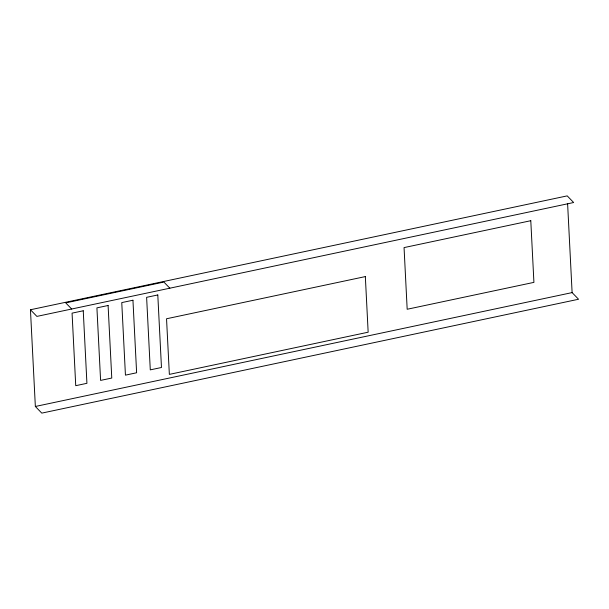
<?xml version="1.0" encoding="UTF-8"?>
<svg xmlns="http://www.w3.org/2000/svg" width="609" height="609" viewBox="0 0 609 609"><rect width="100%" height="100%" fill="white"/><g stroke="black" fill="none" stroke-linecap="round" stroke-linejoin="round"><path stroke-width="0.91" d="M30.45 309.753L567.207 195.877L573.648 202.523L36.89 316.398L30.45 309.753L35.352 406.477L41.793 413.123L578.55 299.247L572.11 292.602L567.596 203.459M35.352 406.477L572.11 292.602M169.835 288.194L163.89 282.058L65.734 302.879L71.679 309.022M83.25 310.773L72.068 313.14L75.737 385.687L86.92 383.312L83.25 310.773M108.097 305.497L96.915 307.872L100.592 380.412L111.774 378.044L108.097 305.497M132.945 300.229L121.762 302.597L125.439 375.144L136.622 372.769L132.945 300.229M157.8 294.954L146.617 297.329L150.286 369.869L161.469 367.501L157.8 294.954M530.789 220.709L404.056 247.597L407.177 309.258L533.918 282.37L530.789 220.709M365.339 276.585L166.539 318.766L169.355 374.383L368.156 332.202L365.339 276.585"/></g></svg>
